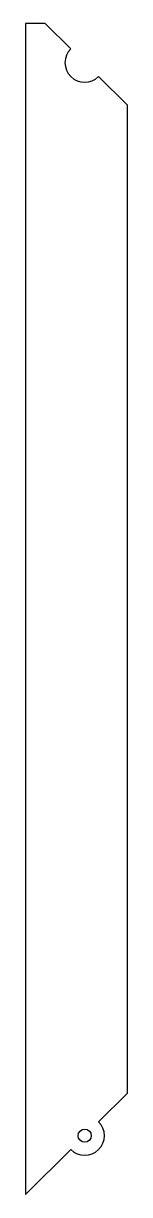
# Model space of a CAD drawing. Header units: millimetres. Extents: x -6 to 25, y -6 to 352.
import ezdxf

# ---------------------------------------------------------------- set-up
doc = ezdxf.new("R2010")
doc.units = ezdxf.units.MM

msp = doc.modelspace()

# ---------------------------------------------------------------- linework, layer by layer
at = {"color": 7, "linetype": 'Continuous', "lineweight": 25}
for p, q in [((0, 352), (-6, 352)), ((-6, 352), (-6, -6)), ((7.76, 344.24), (0, 352)), ((25, 327), (16.24, 335.76)), ((25, 25), (25, 327)), ((25, 25), (16.24, 16.24)), ((7.76, 7.76), (-6, -6))]:
    msp.add_line(p, q, dxfattribs=at)
msp.add_circle((12, 12), 2, dxfattribs=at)
for centre, start, end in [((12, 340), 135, 315), ((12, 12), 225, 45)]:
    msp.add_arc(centre, 6, start, end, dxfattribs=at)

doc.saveas('drawing.dxf')
